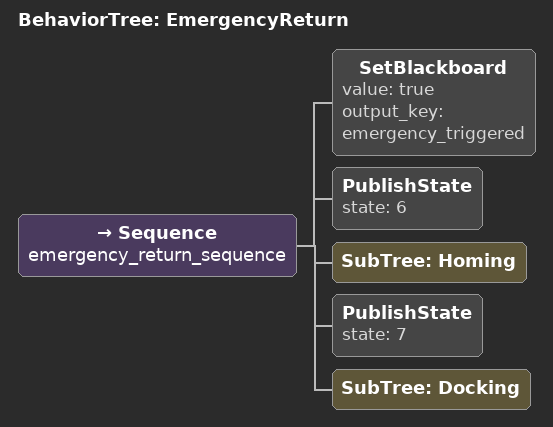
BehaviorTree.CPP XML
<?xml version="1.0" encoding="UTF-8"?>
<root BTCPP_format="4" main_tree_to_execute="EmergencyReturn">
    <!-- Include necessary behavior tree files -->
    <include path="Homing.xml"/>
    <include path="Docking.xml"/>

    <!-- Emergency return control tree -->
    <BehaviorTree ID="EmergencyReturn">
        <Sequence name="emergency_return_sequence">
            <!-- Initialize emergency state -->
            <SetBlackboard value="true" output_key="emergency_triggered"/>

            <!-- Execute Homing procedure -->
            <PublishState state="6" />
            <SubTree ID="Homing" />

            <!-- Execute Docking procedure -->
            <PublishState state="7" />
            <SubTree ID="Docking" />
        </Sequence>
    </BehaviorTree>

</root>
